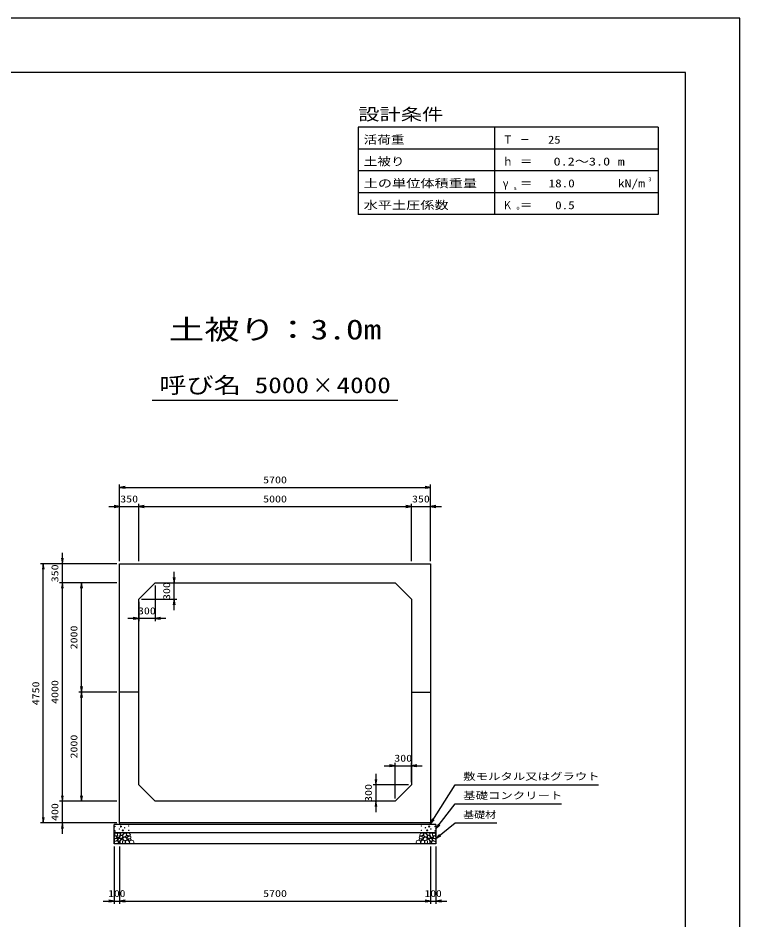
# Model space of a CAD drawing. Units: millimetres at full size. Extents: x 0 to 42050, y 0 to 29700.
# Drawn here: x 28812 to 42050, y 13173 to 29700 of the extents above; entities that cross this region are included whole.
import ezdxf
from ezdxf.enums import TextEntityAlignment as Align

# ---------------------------------------------------------------- set-up
doc = ezdxf.new("R2010")
doc.units = ezdxf.units.MM
for name, color, linetype, lineweight in [('D-DCR-HCHn', 4, 'Continuous', 9), ('D-STR-DIM', 7, 'Continuous', 25), ('D-STR-STRn', 1, 'Continuous', 25), ('D-STR-TXT', 7, 'Continuous', 25), ('D-TTL', 2, 'Continuous', 25), ('D-TTL-FRAM', 2, 'Continuous', 25), ('D-TTL-LINE', 7, 'Continuous', 25), ('D-TTL-TXT', 7, 'Continuous', 25)]:
    doc.layers.add(name, color=color, linetype=linetype, lineweight=lineweight)
doc.styles.add('ＭＳ ゴシック', font='')
doc.styles.get('ＭＳ ゴシック').set_extended_font_data('MS Gothic')

# ---------------------------------------------------------------- blocks, each defined once
blk = doc.blocks.new('open_arrow')
at = {"color": 0, "linetype": 'Continuous', "lineweight": -2}
blk.add_lwpolyline([(7.5, 1.25), (0, 0), (7.5, -1.25)], dxfattribs=at)

msp = doc.modelspace()

# ---------------------------------------------------------------- linework, layer by layer
at = {"layer": 'D-DCR-HCHn'}
for points in [[(30582.281, 14703.808), (30575.346, 14683.005), (30584.592, 14669.136), (30607.707, 14666.824), (30623.488, 14673.599), (30616.952, 14689.939), (30621.575, 14699.185), (30612.33, 14708.431), (30598.461, 14713.053)], [(30626.198, 14761.594), (30605.395, 14766.217), (30586.904, 14756.971), (30584.592, 14736.168), (30589.215, 14719.988), (30612.33, 14713.053), (30628.51, 14713.053), (30635.444, 14724.611), (30635.444, 14750.037)], [(30644.69, 14763.906), (30637.756, 14743.102), (30640.067, 14719.988), (30623.887, 14694.562), (30644.69, 14683.005), (30667.805, 14694.562), (30681.673, 14713.053), (30686.296, 14743.102), (30681.673, 14759.283), (30667.805, 14766.217)], [(30683.985, 14708.431), (30672.427, 14680.693), (30681.673, 14669.136), (30709.411, 14669.136), (30720.968, 14673.759), (30732.525, 14689.939), (30732.525, 14703.808), (30720.968, 14722.299), (30707.099, 14724.611)], [(30748.447, 14686.214), (30735.689, 14690.569), (30734.425, 14718.678), (30747.512, 14747.359), (30764.448, 14763.536), (30796.403, 14757.032), (30799.133, 14721.913), (30788.816, 14709.876), (30760.739, 14694.301)], [(30779.798, 14695.711), (30781.454, 14689.566), (30787.011, 14685.193), (30799.19, 14683.302), (30810.305, 14689.802), (30820.592, 14699.138), (30829.858, 14707.333), (30829.635, 14713.462), (30823.736, 14718.875), (30809.203, 14720.356), (30796.47, 14714.383), (30787.011, 14705.165), (30782.281, 14700.556)], [(30807.012, 14729.601), (30800.964, 14735.086), (30799.897, 14740.792), (30803.414, 14753.305), (30813.71, 14767.61), (30836.004, 14766.105), (30857.571, 14755.811), (30872.195, 14735.597), (30870.021, 14722.456), (30863.02, 14715.716), (30851.769, 14713.215), (30835.511, 14717.483), (30814.289, 14724.481)], [(36242.988, 14729.601), (36249.036, 14735.086), (36250.103, 14740.792), (36246.586, 14753.305), (36236.29, 14767.61), (36213.996, 14766.105), (36192.429, 14755.811), (36177.805, 14735.597), (36179.979, 14722.456), (36186.98, 14715.716), (36198.231, 14713.215), (36214.489, 14717.483), (36235.711, 14724.481)], [(36270.202, 14695.711), (36268.546, 14689.566), (36262.989, 14685.193), (36250.81, 14683.302), (36239.695, 14689.802), (36229.408, 14699.138), (36220.142, 14707.333), (36220.365, 14713.462), (36226.264, 14718.875), (36240.797, 14720.356), (36253.53, 14714.383), (36262.989, 14705.165), (36267.719, 14700.556)], [(36301.553, 14686.214), (36314.311, 14690.569), (36315.575, 14718.678), (36302.488, 14747.359), (36285.552, 14763.536), (36253.597, 14757.032), (36250.867, 14721.913), (36261.184, 14709.876), (36289.261, 14694.301)], [(36366.015, 14708.431), (36377.573, 14680.693), (36368.327, 14669.136), (36340.589, 14669.136), (36329.032, 14673.759), (36317.475, 14689.939), (36317.475, 14703.808), (36329.032, 14722.299), (36342.901, 14724.611)], [(36405.31, 14763.906), (36412.244, 14743.102), (36409.933, 14719.988), (36426.113, 14694.562), (36405.31, 14683.005), (36382.195, 14694.562), (36368.327, 14713.053), (36363.704, 14743.102), (36368.327, 14759.283), (36382.195, 14766.217)], [(36423.802, 14761.594), (36444.605, 14766.217), (36463.096, 14756.971), (36465.408, 14736.168), (36460.785, 14719.988), (36437.67, 14713.053), (36421.49, 14713.053), (36414.556, 14724.611), (36414.556, 14750.037)], [(36467.719, 14703.808), (36474.654, 14683.005), (36465.408, 14669.136), (36442.293, 14666.824), (36426.512, 14673.599), (36433.048, 14689.939), (36428.425, 14699.185), (36437.67, 14708.431), (36451.539, 14713.053)], [(30626.155, 14627.009), (30643.277, 14652.692), (30641.137, 14659.112), (30617.594, 14665.533), (30596.192, 14663.393), (30581.21, 14650.551), (30579.07, 14635.57), (30581.21, 14620.588), (30598.332, 14616.308)], [(30634.716, 14573.503), (30649.698, 14579.924), (30653.978, 14601.326), (30645.417, 14616.308), (30630.435, 14620.588), (30611.173, 14618.448), (30589.771, 14609.887), (30579.07, 14597.045), (30579.07, 14582.064), (30585.49, 14573.503), (30611.173, 14575.643)], [(30649.313, 14683.005), (30637.756, 14673.759), (30642.379, 14666.824), (30658.559, 14666.824), (30665.493, 14669.136), (30670.116, 14678.382), (30663.182, 14685.316)], [(30686.082, 14627.009), (30696.783, 14652.692), (30688.222, 14663.393), (30662.539, 14663.393), (30651.838, 14659.112), (30641.137, 14644.131), (30641.137, 14631.289), (30651.838, 14614.167), (30664.679, 14612.027)], [(30681.801, 14579.924), (30681.801, 14605.606), (30671.1, 14612.027), (30660.399, 14605.606), (30658.259, 14590.625), (30660.399, 14577.783), (30675.381, 14573.503)], [(30722.466, 14575.643), (30728.886, 14594.905), (30726.746, 14616.308), (30741.728, 14639.85), (30722.466, 14650.551), (30701.063, 14639.85), (30688.222, 14622.728), (30683.941, 14594.905), (30688.222, 14579.924), (30701.063, 14573.503)], [(30718.185, 14650.551), (30728.886, 14659.112), (30724.606, 14665.533), (30709.624, 14665.533), (30703.204, 14663.393), (30698.923, 14654.832), (30705.344, 14648.411)], [(30739.588, 14577.783), (30758.85, 14573.503), (30775.972, 14582.064), (30778.112, 14601.326), (30775.968, 14624.878), (30752.429, 14632.327), (30737.447, 14628.603), (30731.027, 14612.027), (30731.027, 14588.484)], [(30788.203, 14629.532), (30752.829, 14636.129), (30737.782, 14648.266), (30733.03, 14667.263), (30747.713, 14681.629), (30776.323, 14689.69), (30797.97, 14676.761), (30811.961, 14659.347), (30808.002, 14641.67)], [(30787.352, 14623.637), (30802.306, 14632.556), (30828.44, 14632.292), (30849.93, 14613.525), (30853.643, 14584.899), (30839.853, 14574.245), (30803.098, 14571.871), (30786.731, 14581.633), (30782.172, 14604.06)], [(30868.372, 14661.832), (30873.688, 14666.874), (30880.476, 14675.68), (30882.145, 14683.275), (30878.144, 14697.685), (30864.088, 14708.67), (30843.907, 14707.89), (30816.698, 14693.001), (30807.086, 14680.757), (30810.152, 14666.784), (30819.778, 14660.04), (30828.599, 14659.145), (30842.363, 14659.524), (30855.808, 14661.002)], [(30824.971, 14635.265), (30829.183, 14638.446), (30832.686, 14643.505), (30832.81, 14650.431), (30828.414, 14656.067), (30820.769, 14657.977), (30814.356, 14656.179), (30812.704, 14650.442), (30811.896, 14644.835), (30812.881, 14637.456), (30818.975, 14634.127)], [(30852.597, 14620.331), (30842.895, 14625.079), (30835.89, 14633.822), (30835.719, 14645.084), (30839.942, 14655.627), (30855.189, 14657.625), (30870.054, 14658.018), (30884.481, 14652.512), (30886.849, 14643.273), (30874.54, 14632.195), (30859.555, 14623.15)], [(30884.972, 14572.493), (30869.837, 14574.274), (30859.866, 14579.787), (30855.835, 14592.722), (30855.945, 14604.963), (30865.172, 14621.678), (30883.242, 14632.822), (30910.731, 14628.403), (30932.453, 14620.334), (30937.643, 14596.125), (30933.03, 14578.257), (30911.884, 14572.877)], [(36165.028, 14572.493), (36180.163, 14574.274), (36190.134, 14579.787), (36194.165, 14592.722), (36194.055, 14604.963), (36184.828, 14621.678), (36166.758, 14632.822), (36139.269, 14628.403), (36117.547, 14620.334), (36112.357, 14596.125), (36116.97, 14578.257), (36138.116, 14572.877)], [(36197.403, 14620.331), (36207.105, 14625.079), (36214.11, 14633.822), (36214.281, 14645.084), (36210.058, 14655.627), (36194.811, 14657.625), (36179.946, 14658.018), (36165.519, 14652.512), (36163.151, 14643.273), (36175.46, 14632.195), (36190.445, 14623.15)], [(36181.628, 14661.832), (36176.312, 14666.874), (36169.524, 14675.68), (36167.855, 14683.275), (36171.856, 14697.685), (36185.912, 14708.67), (36206.093, 14707.89), (36233.302, 14693.001), (36242.914, 14680.757), (36239.848, 14666.784), (36230.222, 14660.04), (36221.401, 14659.145), (36207.637, 14659.524), (36194.192, 14661.002)], [(36262.648, 14623.637), (36247.694, 14632.556), (36221.56, 14632.292), (36200.07, 14613.525), (36196.357, 14584.899), (36210.147, 14574.245), (36246.902, 14571.871), (36263.269, 14581.633), (36267.828, 14604.06)], [(36225.029, 14635.265), (36220.817, 14638.446), (36217.314, 14643.505), (36217.19, 14650.431), (36221.586, 14656.067), (36229.231, 14657.977), (36235.644, 14656.179), (36237.296, 14650.442), (36238.104, 14644.835), (36237.119, 14637.456), (36231.025, 14634.127)], [(36261.797, 14629.532), (36297.171, 14636.129), (36312.218, 14648.266), (36316.97, 14667.263), (36302.287, 14681.629), (36273.677, 14689.69), (36252.03, 14676.761), (36238.039, 14659.347), (36241.998, 14641.67)], [(36310.412, 14577.783), (36291.15, 14573.503), (36274.028, 14582.064), (36271.888, 14601.326), (36274.032, 14624.878), (36297.571, 14632.327), (36312.553, 14628.603), (36318.973, 14612.027), (36318.973, 14588.484)], [(36327.534, 14575.643), (36321.114, 14594.905), (36323.254, 14616.308), (36308.272, 14639.85), (36327.534, 14650.551), (36348.937, 14639.85), (36361.778, 14622.728), (36366.059, 14594.905), (36361.778, 14579.924), (36348.937, 14573.503)], [(36331.815, 14650.551), (36321.114, 14659.112), (36325.394, 14665.533), (36340.376, 14665.533), (36346.796, 14663.393), (36351.077, 14654.832), (36344.656, 14648.411)], [(36363.918, 14627.009), (36353.217, 14652.692), (36361.778, 14663.393), (36387.461, 14663.393), (36398.162, 14659.112), (36408.863, 14644.131), (36408.863, 14631.289), (36398.162, 14614.167), (36385.321, 14612.027)], [(36368.199, 14579.924), (36368.199, 14605.606), (36378.9, 14612.027), (36389.601, 14605.606), (36391.741, 14590.625), (36389.601, 14577.783), (36374.619, 14573.503)], [(36400.687, 14683.005), (36412.244, 14673.759), (36407.621, 14666.824), (36391.441, 14666.824), (36384.507, 14669.136), (36379.884, 14678.382), (36386.818, 14685.316)], [(36415.284, 14573.503), (36400.302, 14579.924), (36396.022, 14601.326), (36404.583, 14616.308), (36419.565, 14620.588), (36438.827, 14618.448), (36460.229, 14609.887), (36470.93, 14597.045), (36470.93, 14582.064), (36464.51, 14573.503), (36438.827, 14575.643)], [(36423.845, 14627.009), (36406.723, 14652.692), (36408.863, 14659.112), (36432.406, 14665.533), (36453.808, 14663.393), (36468.79, 14650.551), (36470.93, 14635.57), (36468.79, 14620.588), (36451.668, 14616.308)]]:
    msp.add_lwpolyline(points, close=True, dxfattribs=at)
for points in [[(30718.432, 14768.547), (30701.093, 14766.446), (30689.258, 14758.701), (30689.626, 14739.819), (30695.514, 14726.087), (30710.025, 14726.185), (30730.107, 14729.153), (30739.799, 14743.689), (30749.082, 14753.492), (30751.884, 14764.345), (30739.099, 14768.547), (30718.082, 14768.547)], [(36331.568, 14768.547), (36348.907, 14766.446), (36360.742, 14758.701), (36360.374, 14739.819), (36354.486, 14726.087), (36339.975, 14726.185), (36319.893, 14729.153), (36310.201, 14743.689), (36300.918, 14753.492), (36298.116, 14764.345), (36310.901, 14768.547), (36331.918, 14768.547)]]:
    msp.add_lwpolyline(points, dxfattribs=at)
for centre, radius in [((30591.091, 14886.145), 4.5), ((30700.004, 14886.145), 11.25), ((30842.197, 14895.221), 4.5), ((36207.803, 14895.221), 4.5), ((36349.996, 14886.145), 11.25), ((36458.909, 14886.145), 4.5), ((30592.803, 14805.879), 4.5), ((30668.437, 14838.641), 4.5), ((30734.996, 14814.955), 11.25), ((30766.563, 14862.459), 4.5), ((30843.909, 14814.955), 4.5), ((36206.091, 14814.955), 4.5), ((36283.437, 14862.459), 4.5), ((36315.004, 14814.955), 11.25), ((36381.563, 14838.641), 4.5), ((36457.197, 14805.879), 4.5)]:
    msp.add_circle(centre, radius, dxfattribs=at)
at = {"layer": 'D-STR-DIM'}
for p, q in [((30675, 19750), (30675, 21150)), ((30675, 21100), (36375, 21100)), ((36375, 19750), (36375, 21150)), ((30475, 20750), (31225, 20750)), ((30675, 19750), (30675, 20800)), ((31025, 19750), (31025, 20800)), ((31025, 19750), (31025, 20800)), ((31025, 20750), (36025, 20750)), ((35825, 20750), (36575, 20750)), ((36025, 19750), (36025, 20800)), ((36025, 19750), (36025, 20800)), ((36375, 19750), (36375, 20800)), ((29625, 19150), (29625, 19900)), ((30625, 19700), (29225, 19700)), ((29275, 14950), (29275, 19700)), ((30625, 19700), (29575, 19700)), ((31675, 18850), (31675, 19550)), ((30625, 19350), (29575, 19350)), ((30625, 19350), (29575, 19350)), ((29625, 15350), (29625, 19350)), ((30625, 19350), (29925, 19350)), ((29975, 17350), (29975, 19350)), ((31375, 19350), (31725, 19350)), ((31325, 19300), (31325, 18650)), ((31075, 19050), (31725, 19050)), ((31025, 19000), (31025, 18650)), ((31525, 18700), (30825, 18700)), ((30625, 17350), (29925, 17350)), ((30625, 17350), (29925, 17350)), ((29975, 15350), (29975, 17350)), ((35725, 15400), (35725, 16050)), ((36025, 15700), (36025, 16050)), ((35525, 16000), (36225, 16000)), ((35375, 15850), (35375, 15150)), ((29625, 14750), (29625, 15550)), ((35975, 15650), (35325, 15650)), ((30625, 15350), (29575, 15350)), ((30625, 15350), (29575, 15350)), ((30625, 15350), (29925, 15350)), ((35675, 15350), (35325, 15350)), ((30625, 14950), (29225, 14950)), ((30625, 14950), (29575, 14950)), ((30575, 14520), (30575, 13470)), ((30675, 14520), (30675, 13470)), ((30675, 14520), (30675, 13470)), ((36375, 14520), (36375, 13470)), ((36375, 14520), (36375, 13470)), ((36475, 14520), (36475, 13470)), ((30375, 13520), (30875, 13520)), ((30675, 13520), (36375, 13520)), ((36175, 13520), (36675, 13520))]:
    msp.add_line(p, q, dxfattribs=at)
at = {"layer": 'D-STR-STRn'}
for p, q in [((30675, 19700), (36375, 19700)), ((30675, 14950), (30675, 19700)), ((36375, 19700), (36375, 14950)), ((31025, 19050), (31325, 19350)), ((31325, 19350), (35725, 19350)), ((35725, 19350), (36025, 19050)), ((31025, 15650), (31025, 19050)), ((36025, 19050), (36025, 15650)), ((31025, 17350), (30675, 17350)), ((36025, 17350), (36375, 17350)), ((31325, 15350), (31025, 15650)), ((36025, 15650), (35725, 15350)), ((35725, 15350), (31325, 15350)), ((36475, 14920), (30575, 14920)), ((30575, 14570), (30575, 14920)), ((36375, 14950), (30675, 14950)), ((30675, 14950), (30675, 14920)), ((36375, 14950), (36375, 14920)), ((36475, 14920), (36475, 14570)), ((36475, 14770), (30575, 14770)), ((36475, 14570), (30575, 14570))]:
    msp.add_line(p, q, dxfattribs=at)
at = {"layer": 'D-STR-TXT'}
for points in [[(36375, 14935), (36825, 15650), (36925, 15650), (39458.756, 15650)], [(36475, 14840), (36825, 15300), (36925, 15300), (38776.523, 15300)], [(36475, 14665), (36825, 14950), (36925, 14950), (37589.721, 14950)]]:
    msp.add_lwpolyline(points, dxfattribs=at)
at = {"layer": 'D-TTL'}
for points in [[(0, 0), (42050, 0), (42050, 29700), (0, 29700)], [(1000, 1000), (41050, 1000), (41050, 28700), (1000, 28700)]]:
    msp.add_lwpolyline(points, close=True, dxfattribs=at)
at = {"layer": 'D-TTL-FRAM'}
for p, q in [((40550, 27700), (35050, 27700)), ((35050, 27700), (35050, 26100)), ((40550, 27700), (40550, 26100)), ((40550, 26100), (35050, 26100))]:
    msp.add_line(p, q, dxfattribs=at)
at = {"layer": 'D-TTL-LINE'}
for p, q in [((37550, 27700), (37550, 26100)), ((40550, 27300), (35050, 27300)), ((40550, 26900), (35050, 26900)), ((40550, 26500), (35050, 26500))]:
    msp.add_line(p, q, dxfattribs=at)
at = {"layer": 'D-TTL-TXT'}
msp.add_line((31275, 22700), (35775, 22700), dxfattribs=at)

# ---------------------------------------------------------------- block references
at = {"layer": 'D-STR-DIM', "xscale": 13.3, "yscale": 13.3}
for p in [(30675, 21100), (31025, 20750), (31025, 20750), (36375, 20750), (31325, 18700), (36025, 16000), (30675, 13520), (30675, 13520), (36475, 13520)]:
    msp.add_blockref('open_arrow', p, dxfattribs=at)
for p, rotation in [((36375, 21100), 180), ((30675, 20750), 180), ((36025, 20750), 180), ((36025, 20750), 180), ((29275, 19700), 270), ((29625, 19700), 90), ((29625, 19350), 270), ((29625, 19350), 270), ((29975, 19350), 270), ((31675, 19350), 90), ((31675, 19050), 270), ((31025, 18700), 180), ((29975, 17350), 90), ((29975, 17350), 270), ((35725, 16000), 180), ((35375, 15650), 90), ((29625, 15350), 90), ((29625, 15350), 90), ((29975, 15350), 90), ((35375, 15350), 270), ((29275, 14950), 90), ((29625, 14950), 270), ((30575, 13520), 180), ((36375, 13520), 180), ((36375, 13520), 180)]:
    msp.add_blockref('open_arrow', p, dxfattribs=dict(at, rotation=rotation))
at = {"layer": 'D-STR-TXT', "xscale": 13.3, "yscale": 13.3}
for p, rotation in [((36375, 14935), 57.8), ((36475, 14840), 52.7), ((36475, 14665), 39.2)]:
    msp.add_blockref('open_arrow', p, dxfattribs=dict(at, rotation=rotation))

# ---------------------------------------------------------------- texts
at = {"layer": 'D-STR-DIM', "style": 'ＭＳ ゴシック'}
for s, width, p in [('5700', 1.25, (33525, 21237.5)), ('350', 1.25, (30850, 20887.5)), ('5000', 1.25, (33525, 20887.5)), ('350', 1.25, (36200, 20887.5)), ('300', 1.25, (31175, 18837.5)), ('300', 1.25, (35875, 16137.5)), ('100', 1.2, (30625, 13657.5)), ('5700', 1.25, (33525, 13657.5)), ('100', 1.2, (36425, 13657.5))]:
    msp.add_text(s, height=128.3, dxfattribs=dict(at, width=width)).set_placement(p, align=Align.MIDDLE_CENTER)
at = {"layer": 'D-STR-DIM', "style": 'ＭＳ ゴシック', "width": 1.25}
for s, p in [('350', (29487.5, 19525)), ('300', (31537.5, 19200)), ('2000', (29837.5, 18350)), ('4750', (29137.5, 17325)), ('4000', (29487.5, 17350)), ('2000', (29837.5, 16350)), ('300', (35237.5, 15500)), ('400', (29487.5, 15150))]:
    msp.add_text(s, height=128.3, rotation=90, dxfattribs=at).set_placement(p, align=Align.MIDDLE_CENTER)
at = {"layer": 'D-STR-TXT', "style": 'ＭＳ ゴシック'}
for s, width, p in [('敷モルタル又はグラウト', 1.3, (36975, 15700)), ('基礎コンクリート', 1.3, (36975, 15350)), ('基礎材', 1.15, (36975, 15000))]:
    msp.add_text(s, height=128.3, dxfattribs=dict(at, width=width)).set_placement(p, align=Align.BOTTOM_LEFT)
at = {"layer": 'D-TTL-TXT', "style": 'ＭＳ ゴシック'}
for s, height, width, p in [('設計条件', 219.9, 1.3, (35050, 27760)), ('活荷重', 146.6, 1.25, (35150, 27353.333)), ('Ｔ', 146.6, 0.95, (37700, 27353.333)), ('－', 146.6, 0.85, (38020, 27353.333)), ('土被り', 146.6, 1.25, (35150, 26953.333)), ('ｈ', 146.6, 0.95, (37700, 26953.333)), ('m', 146.6, 1.25, (39810, 26953.333)), ('＝', 146.6, 1.1, (38020, 26953.333)), ('3', 73.31, 1.15, (40370, 26686.667)), ('土の単位体積重量', 146.6, 1.3, (35150, 26553.333)), ('γ', 146.6, 0.95, (37700, 26553.333)), ('＝', 146.6, 1.1, (38020, 26553.333)), ('kN/m', 146.6, 1.25, (39810, 26553.333)), ('s', 73.31, 1.15, (37900, 26526.667)), ('水平土圧係数', 146.6, 1.3, (35150, 26153.333)), ('Ｋ', 146.6, 0.85, (37700, 26153.333)), ('＝', 146.6, 1.1, (38020, 26153.333)), ('o', 73.31, 1.2, (37950, 26166.667))]:
    msp.add_text(s, height=height, dxfattribs=dict(at, width=width)).set_placement(p, align=Align.BOTTOM_LEFT)
for s, width, p in [('25', 1.15, (38760.102, 27353.333)), ('0.2～3.0', 1.3, (39669.746, 26953.333)), ('18.0', 1.2, (39020, 26553.333)), ('0.5', 1.2, (39020, 26153.333))]:
    msp.add_text(s, height=146.6, dxfattribs=dict(at, width=width)).set_placement(p, align=Align.BOTTOM_RIGHT)
for s, height, width, p in [('土被り：3.0m', 366.6, 1.3, (33525, 23700)), ('呼び名', 293.3, 1.25, (32150, 22737.5)), ('5000', 293.3, 1.25, (33650, 22737.5)), ('×', 293.3, 0.95, (34400, 22737.5)), ('4000', 293.3, 1.25, (35150, 22737.5))]:
    msp.add_text(s, height=height, dxfattribs=dict(at, width=width)).set_placement(p, align=Align.BOTTOM_CENTER)

doc.saveas('drawing.dxf')
